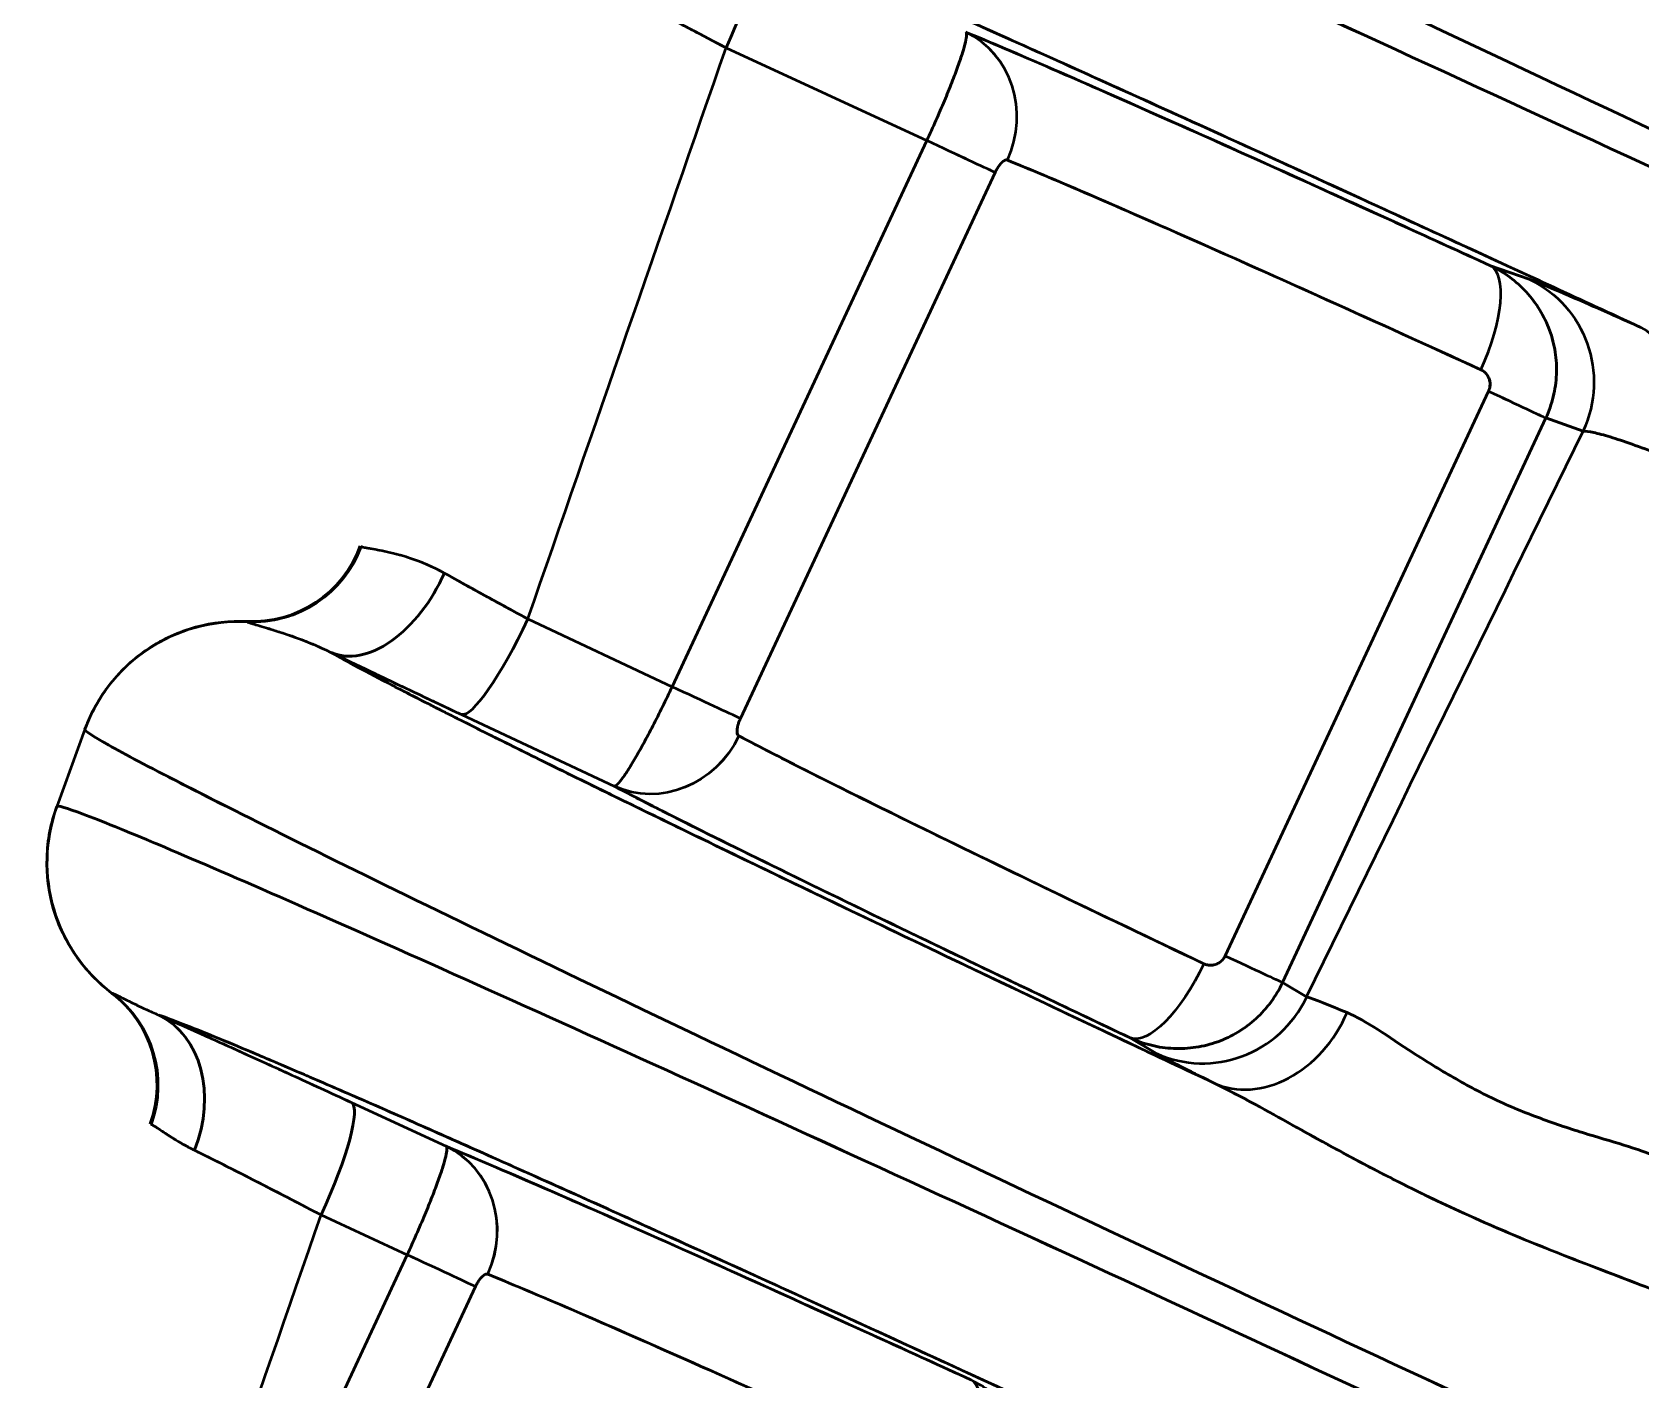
# Model space of a CAD drawing. Header units: millimetres. Extents: x -142 to 142, y -208 to 161.
# Drawn here: x -111.48 to -101.67, y -150.62 to -142.4 of the extents above; entities that cross this region are included whole.
import ezdxf

# ---------------------------------------------------------------- set-up
doc = ezdxf.new("R2010")
doc.units = ezdxf.units.MM
doc.layers.add('1', color=7, linetype='Continuous', true_color=0xffffff)

msp = doc.modelspace()

# ---------------------------------------------------------------- linework, layer by layer
at = {"layer": '1', "color": 251, "linetype": 'Continuous', "lineweight": 50}
for p, q in [((-107.2464, -142.4923, -1.2538), (-106.022, -143.0587, -1.4917)), ((-107.2464, -142.4923, 1.2538), (-106.022, -143.0587, 1.4917)), ((-106.022, -143.0587, -1.4917), (-107.5755, -146.3902, -1.4917)), ((-107.5755, -146.3902, 1.4917), (-106.022, -143.0587, 1.4917)), ((-107.1588, -146.5845, 1.8777), (-105.6053, -143.253, 1.8777)), ((-105.6053, -143.253, -1.8777), (-107.1588, -146.5845, -1.8777)), ((-102.3476, -143.9049, 7.097), (-102.5841, -143.8219, 5.6825)), ((-102.5841, -143.8219, -5.6825), (-102.3476, -143.9049, -7.097)), ((-104.2017, -148.0322, -5.1695), (-102.5955, -144.5877, -5.1695)), ((-102.5955, -144.5877, 5.1695), (-104.2017, -148.0322, 5.1695)), ((-102.2457, -144.7509, 5.6293), (-103.8519, -148.1953, 5.6293)), ((-103.8519, -148.1953, -5.6293), (-102.2457, -144.7509, -5.6293)), ((-102.0186, -144.8306, 6.9877), (-102.2457, -144.7509, 5.6293)), ((-102.2457, -144.7509, -5.6293), (-102.0186, -144.8306, -6.9877)), ((-108.4552, -145.9767, -1.3203), (-107.5755, -146.3902, -1.4917)), ((-108.4552, -145.9767, 1.3203), (-107.5755, -146.3902, 1.4917)), ((-108.8612, -146.5597, -1.9974), (-107.9296, -146.9976, -2.1789)), ((-108.8612, -146.5597, 1.9974), (-107.9296, -146.9976, 2.1789)), ((-111.1574, -146.6501), (-111.3289, -147.1215)), ((-103.8519, -148.1953, 5.6293), (-103.705, -148.2824, 6.5929)), ((-103.705, -148.2824, -6.5929), (-103.8519, -148.1953, -5.6293)), ((-104.781, -148.5332, 5.6825), (-104.6255, -148.6254, 6.7023)), ((-104.6255, -148.6254, -6.7023), (-104.781, -148.5332, -5.6825)), ((-109.5311, -148.9274, -2.0668), (-108.954, -149.1944, -2.1789)), ((-109.5311, -148.9274, 2.0668), (-108.954, -149.1944, 2.1789)), ((-109.7167, -149.6131, -1.3897), (-109.1916, -149.856, -1.4917)), ((-109.7167, -149.6131, 1.3897), (-109.1916, -149.856, 1.4917)), ((-109.1916, -149.856, -1.4917), (-110.7451, -153.1875, -1.4917)), ((-110.7451, -153.1875, 1.4917), (-109.1916, -149.856, 1.4917)), ((-108.7749, -150.0503, -1.8777), (-110.3284, -153.3818, -1.8777)), ((-110.3284, -153.3818, 1.8777), (-108.7749, -150.0503, 1.8777))]:
    msp.add_line(p, q, dxfattribs=at)
at = {"layer": '1', "color": 251, "linetype": 'Continuous', "lineweight": 50, "extrusion": (0.893816, -0.413449, -0.173647)}
for centre, end in [((-174.3512, -8.4492, -36.7275), 90.0307), ((-181.8511, -8.4532, -35.9679), 90.03069)]:
    msp.add_arc(centre, 0.7, 1.01543, end, dxfattribs=at)
at = {"layer": '1', "color": 251, "linetype": 'Continuous', "lineweight": 50, "extrusion": (0.893816, -0.413449, 0.173647)}
for centre, start in [((-174.3512, 8.4492, -36.7275), 269.9693), ((-181.8511, 8.4532, -35.9679), 269.96931)]:
    msp.add_arc(centre, 0.7, start, 358.98457, dxfattribs=at)
at = {"layer": '1', "color": 251, "linetype": 'Continuous', "lineweight": 50, "extrusion": (0.332134, -0.136903, 0.933244)}
for centre in [(-172.564, 41.4417, -13.6065), (-180.0563, 41.7591, -13.7287)]:
    msp.add_arc(centre, 0.6, 267.57432, 357.21541, dxfattribs=at)
at = {"layer": '1', "color": 251, "linetype": 'Continuous', "lineweight": 50, "extrusion": (-0.332132, 0.136907, 0.933244)}
for centre in [(172.5646, -41.4394, 13.6056), (180.0569, -41.7567, 13.7278)]:
    msp.add_arc(centre, 0.6, 87.57507, 177.21617, dxfattribs=at)
at = {"layer": '1', "color": 251, "linetype": 'Continuous', "lineweight": 50, "extrusion": (-0.422618, -0.906308, -5.3707e-15)}
for centre in [(-35.7335, -2.0826, 174.462), (-35.7335, -2.0826, 181.962)]:
    msp.add_arc(centre, 0.6, 19.96256, 80, dxfattribs=at)
at = {"layer": '1', "color": 251, "linetype": 'Continuous', "lineweight": 50, "extrusion": (0.422627, 0.906304, 2.5651e-05)}
for centre in [(35.7319, 2.0871, -174.4623), (35.7318, 2.0872, -181.9623)]:
    msp.add_arc(centre, 0.6, 199.96256, 260, dxfattribs=at)
at = {"layer": '1', "color": 251, "linetype": 'Continuous', "lineweight": 50, "extrusion": (0.848465, -0.388724, 0.359167)}
for centre in [(-174.0804, 17.2956, -29.0911), (-181.5802, 17.3137, -29.1381)]:
    msp.add_arc(centre, 0.6, 269.86166, 358.9284, dxfattribs=at)
at = {"layer": '1', "color": 251, "linetype": 'Continuous', "lineweight": 50, "extrusion": (-0.848463, 0.388728, 0.359167)}
msp.add_arc((174.0805, -17.2953, 29.0903), 0.6, 89.86176, 178.92849, dxfattribs=at)
at = {"layer": '1', "color": 251, "linetype": 'Continuous', "lineweight": 50, "extrusion": (-0.164619, 0.057799, -0.984662)}
msp.add_arc((170.3812, 49.4535, 1.5427), 0.7, 185.74092, 275.56738, dxfattribs=at)
at = {"layer": '1', "color": 251, "linetype": 'Continuous', "lineweight": 50, "extrusion": (0.164619, -0.057799, -0.984662)}
msp.add_arc((-170.3812, -49.4535, -1.5427), 0.7, 5.74092, 95.56736, dxfattribs=at)
at = {"layer": '1', "color": 251, "linetype": 'Continuous', "lineweight": 50, "extrusion": (0.721643, -0.324733, -0.611375)}
msp.add_arc((-173.918, -27.109, -21.4505), 0.7, 1.2646, 86.7276, dxfattribs=at)
at = {"layer": '1', "color": 251, "linetype": 'Continuous', "lineweight": 50, "extrusion": (0.422601, 0.906316, 6.83168e-06)}
msp.add_arc((32.0859, -5.7323, -174.3992), 0.6, 109.96256, 170, dxfattribs=at)
at = {"layer": '1', "color": 251, "linetype": 'Continuous', "lineweight": 50, "extrusion": (-0.422618, -0.906308, -1.66395e-14)}
msp.add_arc((-32.0826, 5.7335, 174.3997), 0.6, 289.96256, 350, dxfattribs=at)
at = {"layer": '1', "color": 251, "linetype": 'Continuous', "lineweight": 50, "extrusion": (0.008593, -0.017205, 0.999815)}
msp.add_arc((-163.4487, -80.7558, 1.5818), 0.7, 240.55809, 313.45346, dxfattribs=at)
at = {"layer": '1', "color": 251, "linetype": 'Continuous', "lineweight": 50, "extrusion": (0.008594, -0.017204, -0.999815)}
msp.add_arc((-163.4514, 80.7503, 1.5817), 0.7, 46.54849, 119.44384, dxfattribs=at)
at = {"layer": '1', "color": 251, "linetype": 'Continuous', "lineweight": 50, "extrusion": (0.721027, -0.347763, 0.599317)}
msp.add_arc((-178.6045, 22.4423, -27.2569), 0.7, 181.24922, 273.03279, dxfattribs=at)
at = {"layer": '1', "color": 251, "linetype": 'Continuous', "lineweight": 50, "extrusion": (0.721027, -0.347763, -0.599317)}
msp.add_arc((-178.6045, -22.4423, -27.2569), 0.7, 86.96726, 178.75092, dxfattribs=at)
at = {"layer": '1', "color": 251, "linetype": 'Continuous', "lineweight": 50, "extrusion": (-0.005992, -0.016463, -0.999847)}
msp.add_arc((-53.2965, 175.7971, 3.0803), 1, 180, 252.90776, dxfattribs=at)
at = {"layer": '1', "color": 251, "linetype": 'Continuous', "lineweight": 50, "extrusion": (0.005992, 0.016463, -0.999847)}
msp.add_arc((53.2965, -175.7971, -3.0803), 1, 360, 72.90776, dxfattribs=at)
at = {"layer": '1', "color": 251, "linetype": 'Continuous', "lineweight": 50, "extrusion": (0.891254, -0.418943, 0.173647)}
msp.add_arc((-178.2472, 8.2607, -35.276), 0.7, 181.01543, 270.0306, dxfattribs=at)
at = {"layer": '1', "color": 251, "linetype": 'Continuous', "lineweight": 50, "extrusion": (0.891254, -0.418943, -0.173647)}
msp.add_arc((-178.2472, -8.2607, -35.276), 0.7, 89.96939, 178.98457, dxfattribs=at)
at = {"layer": '1', "color": 251, "linetype": 'Continuous', "lineweight": 50, "extrusion": (0.422618, 0.906308, -5.3707e-15)}
msp.add_arc((35.7335, 2.0826, -178.138), 0.6, 199.96256, 260, dxfattribs=at)
at = {"layer": '1', "color": 251, "linetype": 'Continuous', "lineweight": 50, "extrusion": (-0.42261, -0.906312, -2.5651e-05)}
msp.add_arc((-35.7351, -2.078, 178.1377), 0.6, 19.96256, 80, dxfattribs=at)
at = {"layer": '1', "color": 251, "linetype": 'Continuous', "lineweight": 50, "extrusion": (-0.318367, 0.166425, -0.933244)}
msp.add_arc((179.6729, 26.5228, 7.8636), 0.6, 267.57507, 357.21617, dxfattribs=at)
at = {"layer": '1', "color": 251, "linetype": 'Continuous', "lineweight": 50, "extrusion": (0.318365, -0.16643, -0.933244)}
msp.add_arc((-179.6733, -26.5204, -7.8627), 0.6, 87.57432, 177.21541, dxfattribs=at)
at = {"layer": '1', "color": 251, "linetype": 'Continuous', "lineweight": 50, "extrusion": (-0.005992, -0.016463, 0.999847)}
msp.add_arc((-53.2965, -176.2987, 3.0891), 1, 179.99995, 252.90753, dxfattribs=at)
at = {"layer": '1', "color": 251, "linetype": 'Continuous', "lineweight": 50, "extrusion": (0.005992, 0.016463, 0.999847)}
msp.add_arc((53.2965, 176.2987, -3.0891), 1, 359.99995, 72.90753, dxfattribs=at)
at = {"layer": '1', "color": 251, "linetype": 'Continuous', "lineweight": 50, "extrusion": (-0.422635, -0.9063, -6.83168e-06)}
msp.add_arc((-32.0792, 5.7347, 178.2008), 0.6, 289.96256, 350, dxfattribs=at)
at = {"layer": '1', "color": 251, "linetype": 'Continuous', "lineweight": 50, "extrusion": (0.422618, 0.906308, -1.66395e-14)}
msp.add_arc((32.0826, -5.7335, -178.2003), 0.6, 109.96256, 170, dxfattribs=at)
at = {"layer": '1', "color": 251, "linetype": 'Continuous', "lineweight": 50, "extrusion": (-0.843164, 0.400091, -0.359167)}
msp.add_arc((178.5115, 16.4446, 26.8798), 0.6, 269.86176, 358.92849, dxfattribs=at)
at = {"layer": '1', "color": 251, "linetype": 'Continuous', "lineweight": 50, "extrusion": (0.843162, -0.400095, -0.359167)}
msp.add_arc((-178.5116, -16.4442, -26.879), 0.6, 89.86166, 178.92839, dxfattribs=at)
at = {"layer": '1', "color": 251, "linetype": 'Continuous', "lineweight": 50, "extrusion": (0.017262, 0.007942, -0.999819)}
msp.add_arc((-88.632, -163.3868, -3.0767), 0.7, 61.80454, 134.70021, dxfattribs=at)
at = {"layer": '1', "color": 251, "linetype": 'Continuous', "lineweight": 50, "extrusion": (0.017262, 0.007941, 0.999819)}
msp.add_arc((-88.6338, 163.3859, -3.0766), 0.7, 225.3004, 298.19607, dxfattribs=at)
at = {"layer": '1', "color": 251, "linetype": 'Continuous', "lineweight": 50, "extrusion": (0.150092, -0.088953, 0.984662)}
msp.add_arc((-180.5037, 15.2512, 4.1167), 0.7, 185.74092, 275.56728, dxfattribs=at)
at = {"layer": '1', "color": 251, "linetype": 'Continuous', "lineweight": 50, "extrusion": (-0.150092, 0.088953, 0.984662)}
msp.add_arc((180.5037, -15.2512, -4.1167), 0.7, 5.74092, 95.56726, dxfattribs=at)
at = {"layer": '1', "color": 251, "linetype": 'Continuous', "lineweight": 50, "extrusion": (0.570516, -0.250975, -0.781999)}
msp.add_arc((-181.1097, -33.347, -24.8997), 0.7, 1.60455, 87.29786, dxfattribs=at)
at = {"layer": '1', "color": 251, "linetype": 'Continuous', "lineweight": 50, "extrusion": (0.570517, -0.250975, 0.781999)}
msp.add_arc((-181.1097, 33.347, -24.8997), 0.7, 272.70213, 358.39546, dxfattribs=at)
at = {"layer": '1', "color": 251, "linetype": 'Continuous', "lineweight": 50, "extrusion": (-0.550559, 0.271931, 0.789265)}
msp.add_arc((178.8972, -26.4645, 10.9366), 0.7, 1.6286, 93.68193, dxfattribs=at)
at = {"layer": '1', "color": 251, "linetype": 'Continuous', "lineweight": 50, "extrusion": (0.55057, -0.271942, 0.789253)}
msp.add_arc((-178.8974, 26.4631, -10.9361), 0.7, 181.62871, 273.68232, dxfattribs=at)
at = {"layer": '1', "color": 251, "linetype": 'Continuous', "lineweight": 50}
for points, knots in [([(-108.5824, -139.5755), (-108.5857, -139.5846, -0.6161), (-108.4816, -139.6541, -1.848), (-107.8454, -139.9912, -4.2176), (-106.2799, -140.7672, -6.8275), (-103.4522, -142.1208, -8.9198), (-100.107, -143.6942, -9.6546), (-96.7515, -145.2454, -8.9198), (-93.897, -146.5415, -6.8274), (-92.2962, -147.2417, -4.2176), (-91.6291, -147.5126, -1.848), (-91.5089, -147.5477, -0.6161), (-91.5041, -147.5393, 0)], [0, 0, 0, 0, 0.0625, 0.125, 0.25, 0.375, 0.5, 0.625, 0.75, 0.875, 0.9375, 1, 1, 1, 1]), ([(-91.5041, -147.5393, 0), (-91.5089, -147.5477, 0.6161), (-91.6291, -147.5126, 1.848), (-92.2963, -147.2419, 4.2176), (-93.897, -146.5414, 6.8275), (-96.7515, -145.2454, 8.9198), (-100.107, -143.6942, 9.6546), (-103.4522, -142.1208, 8.9198), (-106.2799, -140.7673, 6.8274), (-107.8453, -139.9911, 4.2176), (-108.4816, -139.6541, 1.848), (-108.5857, -139.5846, 0.6161), (-108.5824, -139.5755)], [0, 0, 0, 0, 0.0625, 0.125, 0.25, 0.375, 0.5, 0.625, 0.75, 0.875, 0.9375, 1, 1, 1, 1]), ([(-91.7549, -147.9737, 0), (-91.7501, -147.9654, -0.6143), (-91.8511, -147.8973, -1.8429), (-92.4808, -147.5635, -4.2072), (-94.0376, -146.7915, -6.8127), (-96.8554, -145.4427, -8.9022), (-100.1908, -143.8738, -9.6363), (-103.5365, -142.327, -8.9023), (-106.3811, -141.0356, -6.8127), (-107.9732, -140.3394, -4.2072), (-108.6337, -140.0715, -1.8429), (-108.7507, -140.0378, -0.6143), (-108.754, -140.0469)], [0, 0, 0, 0, 0.0625, 0.125, 0.25, 0.375, 0.5, 0.625, 0.75, 0.875, 0.9375, 1, 1, 1, 1]), ([(-108.754, -140.0469), (-108.7507, -140.0378, 0.6143), (-108.6337, -140.0715, 1.8429), (-107.9731, -140.3393, 4.2072), (-106.3811, -141.0357, 6.8127), (-103.5366, -142.3272, 8.9022), (-100.1908, -143.8738, 9.6363), (-96.8553, -145.4425, 8.9023), (-94.0376, -146.7915, 6.8127), (-92.4809, -147.5636, 4.2072), (-91.8511, -147.8974, 1.8429), (-91.7501, -147.9654, 0.6143), (-91.7549, -147.9737, 0)], [0, 0, 0, 0, 0.0625, 0.125, 0.25, 0.375, 0.5, 0.625, 0.75, 0.875, 0.9375, 1, 1, 1, 1]), ([(-107.9355, -142.1353, 0.7999), (-107.8919, -142.157, 0.8597), (-107.7982, -142.2042, 0.9669), (-107.6362, -142.2874, 1.0972), (-107.4529, -142.3829, 1.1974), (-107.3184, -142.454, 1.2394), (-107.2464, -142.4923, 1.2538)], [0, 0, 0, 0, 0.252961, 0.488276, 0.729749, 1, 1, 1, 1]), ([(-109.4738, -145.534, 0.0187), (-109.4735, -145.5352, 0.0696), (-109.4667, -145.5378, 0.1715), (-109.4386, -145.543, 0.3219), (-109.3933, -145.5503, 0.468), (-109.3121, -145.566, 0.6546), (-109.1734, -145.5998, 0.8682), (-109.036, -145.657, 1.0093), (-108.9645, -145.6971, 1.0703)], [0, 0, 0, 0, 0.125, 0.25, 0.375, 0.5, 0.75, 1, 1, 1, 1]), ([(-109.4738, -145.534, -0.0187), (-109.4731, -145.5366, -0.1273), (-109.4456, -145.5422, -0.3315), (-109.3377, -145.5596, -0.6122), (-109.1785, -145.5986, -0.8623), (-109.0409, -145.6543, -1.0052), (-108.9645, -145.6971, -1.0703)], [0, 0, 0, 0, 0.271658, 0.50957, 0.741598, 1, 1, 1, 1]), ([(-108.9645, -145.6971, -1.0703), (-108.9164, -145.724, -1.1112), (-108.8149, -145.7805, -1.1847), (-108.6437, -145.8745, -1.2704), (-108.5208, -145.9413, -1.3072), (-108.4552, -145.9767, -1.3203)], [0, 0, 0, 0, 0.323528, 0.644041, 1, 1, 1, 1]), ([(-110.167, -145.9936, -0.0167), (-110.1666, -145.996, -0.1604), (-110.1438, -146.0043, -0.4476), (-110.0117, -146.0424, -1.0069), (-109.8173, -146.1028, -1.3949), (-109.6537, -146.1828, -1.6176)], [0, 0, 0, 0, 0.25, 0.5, 1, 1, 1, 1]), ([(-110.167, -145.9936, 0.0167), (-110.1666, -145.996, 0.1604), (-110.1437, -146.0044, 0.4475), (-110.0609, -146.0278, 0.7973), (-109.9632, -146.0578, 1.0662), (-109.875, -146.0879, 1.2606), (-109.7718, -146.1279, 1.4458), (-109.6942, -146.1628, 1.5618), (-109.6537, -146.1828, 1.6176)], [0, 0, 0, 0, 0.25, 0.5, 0.625, 0.75, 0.875, 1, 1, 1, 1]), ([(-111.1574, -146.6501), (-111.1604, -146.6585, -0.5732), (-111.0635, -146.7231, -1.7193), (-110.4714, -147.0364, -3.9239), (-109.0149, -147.758, -6.352), (-106.384, -149.0171, -8.2987), (-103.2717, -150.4808, -8.9823), (-100.1499, -151.9242, -8.2987), (-97.4943, -153.1302, -6.352), (-96.0051, -153.782, -3.9239), (-95.3846, -154.0342, -1.7193), (-95.2729, -154.067, -0.5732), (-95.2684, -154.0593, 0)], [0, 0, 0, 0, 0.0625, 0.125, 0.25, 0.375, 0.5, 0.625, 0.75, 0.875, 0.9375, 1, 1, 1, 1]), ([(-95.2684, -154.0593, 0), (-95.2729, -154.067, 0.5732), (-95.3846, -154.0342, 1.7193), (-96.0052, -153.7821, 3.9239), (-97.4943, -153.1301, 6.352), (-100.1499, -151.9241, 8.2987), (-103.2717, -150.4808, 8.9823), (-106.384, -149.0171, 8.2987), (-109.0149, -147.7581, 6.352), (-110.4714, -147.0362, 3.9239), (-111.0635, -146.723, 1.7193), (-111.1604, -146.6585, 0.5732), (-111.1574, -146.6501)], [0, 0, 0, 0, 0.0625, 0.125, 0.25, 0.375, 0.5, 0.625, 0.75, 0.875, 0.9375, 1, 1, 1, 1]), ([(-95.5192, -154.4937, 0), (-95.5148, -154.486, -0.5714), (-95.6088, -154.4229, -1.714), (-96.1946, -154.1127, -3.9128), (-97.6426, -153.395, -6.336), (-100.2634, -152.1408, -8.2793), (-103.3654, -150.6818, -8.962), (-106.4769, -149.2431, -8.2793), (-109.1224, -148.0419, -6.336), (-110.603, -147.3941, -3.9128), (-111.2171, -147.1446, -1.714), (-111.3259, -147.1132, -0.5714), (-111.3289, -147.1215)], [0, 0, 0, 0, 0.0625, 0.125, 0.25, 0.375, 0.5, 0.625, 0.75, 0.875, 0.9375, 1, 1, 1, 1]), ([(-111.3289, -147.1215), (-111.3259, -147.1132, 0.5714), (-111.2171, -147.1446, 1.714), (-110.6029, -147.394, 3.9128), (-109.1224, -148.0419, 6.336), (-106.477, -149.2433, 8.2793), (-103.3654, -150.6818, 8.962), (-100.2633, -152.1406, 8.2793), (-97.6426, -153.395, 6.336), (-96.1947, -154.1128, 3.9128), (-95.6088, -154.4229, 1.714), (-95.5148, -154.486, 0.5714), (-95.5192, -154.4937, 0)], [0, 0, 0, 0, 0.0625, 0.125, 0.25, 0.375, 0.5, 0.625, 0.75, 0.875, 0.9375, 1, 1, 1, 1]), ([(-101.3505, -150.17, -7.6066), (-101.4172, -150.1414, -7.66), (-101.5543, -150.0829, -7.7695), (-101.8727, -149.9611, -7.944), (-102.2931, -149.8012, -8.0906), (-102.7792, -149.5919, -8.1472), (-103.3017, -149.337, -8.1107), (-103.7304, -149.0991, -7.9702), (-104.0701, -148.9095, -7.7695), (-104.2054, -148.8411, -7.6584), (-104.2685, -148.8093, -7.6066)], [0, 0, 0, 0, 0.078289, 0.160646, 0.331951, 0.486546, 0.620547, 0.836743, 0.923808, 1, 1, 1, 1]), ([(-104.2685, -148.8093, 7.6066), (-104.2037, -148.8421, 7.66), (-104.0708, -148.9094, 7.7695), (-103.7729, -149.075, 7.944), (-103.3801, -149.2943, 8.0906), (-102.9073, -149.5322, 8.1472), (-102.3762, -149.7686, 8.1107), (-101.9184, -149.9441, 7.9702), (-101.5548, -150.0824, 7.7695), (-101.4155, -150.1421, 7.6584), (-101.3504, -150.17, 7.6066)], [0, 0, 0, 0, 0.078289, 0.160646, 0.331951, 0.486546, 0.620547, 0.836743, 0.923808, 1, 1, 1, 1]), ([(-110.7567, -149.0587, -0.019), (-110.7552, -149.0576, -0.0965), (-110.7419, -149.0649, -0.2513), (-110.6992, -149.094, -0.4389), (-110.6496, -149.1271, -0.5821), (-110.6044, -149.1553, -0.6855), (-110.5513, -149.1862, -0.7844), (-110.5106, -149.2075, -0.8469), (-110.4889, -149.2182, -0.8771)], [0, 0, 0, 0, 0.25, 0.5, 0.625, 0.75, 0.875, 1, 1, 1, 1]), ([(-110.4889, -149.2182, 0.8771), (-110.4406, -149.2418, 0.9443), (-110.3366, -149.2935, 1.065), (-110.1557, -149.3853, 1.2123), (-109.9498, -149.4913, 1.3259), (-109.7981, -149.5704, 1.3735), (-109.7167, -149.6131, 1.3897)], [0, 0, 0, 0, 0.251444, 0.486364, 0.728563, 1, 1, 1, 1])]:
    msp.add_open_spline(points, degree=3, knots=knots, dxfattribs=at)
at = {"layer": '1', "color": 251, "linetype": 'Continuous', "lineweight": 50, "extrusion": (-0.422554, -0.90617, 0.017452)}
for points in [[(-108.15, -141.3123, 1.2282), (-108.1134, -141.3242, 1.4925), (-108.0186, -141.3585, 2.0099), (-107.816, -141.4386, 2.7527), (-107.5561, -141.5461, 3.4645), (-107.2381, -141.6812, 4.1492), (-106.8649, -141.8427, 4.7992), (-106.4443, -142.0272, 5.4038), (-105.9696, -142.2376, 5.9728), (-105.4121, -142.4869, 6.5286), (-104.728, -142.7952, 7.0816), (-103.8813, -143.1799, 7.6107), (-102.8519, -143.6512, 8.0622), (-102.079, -144.0078, 8.2602), (-101.6665, -144.1989, 8.326)], [(-109.6537, -146.1828, -1.6176), (-109.6097, -146.2079, -1.856), (-109.5024, -146.2669, -2.3213), (-109.2898, -146.3788, -2.983), (-109.0247, -146.5146, -3.6192), (-108.7067, -146.6747, -4.2286), (-108.3433, -146.8551, -4.7979), (-107.9349, -147.0557, -5.3293), (-107.4625, -147.2859, -5.8413), (-106.8906, -147.5624, -6.3496), (-106.1803, -147.9032, -6.8482), (-105.3068, -148.3191, -7.2977), (-104.6324, -148.6379, -7.5214), (-104.2685, -148.8093, -7.6066)], [(-110.7069, -148.3939, 1.3007), (-110.6692, -148.4069, 1.5381), (-110.5751, -148.4419, 2.0015), (-110.3835, -148.5185, 2.6603), (-110.1428, -148.6186, 3.2916), (-109.852, -148.7425, 3.8992), (-109.5145, -148.8888, 4.475), (-109.136, -149.0549, 5.0118), (-108.7097, -149.244, 5.5192), (-108.2107, -149.4671, 6.0155), (-107.6023, -149.7413, 6.5095), (-106.8545, -150.0808, 6.9836), (-105.9495, -150.495, 7.3944), (-105.269, -150.8086, 7.583), (-104.9058, -150.9767, 7.6498)]]:
    msp.add_open_spline(points, degree=3, dxfattribs=at)
at = {"layer": '1', "color": 251, "linetype": 'Continuous', "lineweight": 50, "extrusion": (-0.422554, -0.90617, -0.017452)}
for points in [[(-101.6665, -144.1989, -8.3259), (-102.032, -144.0296, -8.2677), (-102.7167, -143.7135, -8.0993), (-103.617, -143.3007, -7.7364), (-104.3781, -142.954, -7.3114), (-105.0195, -142.6636, -6.8552), (-105.5686, -142.4168, -6.3789), (-106.054, -142.2001, -5.8766), (-106.4953, -142.0048, -5.3347), (-106.8963, -141.8291, -4.7478), (-107.2496, -141.6763, -4.1248), (-107.5526, -141.5476, -3.4706), (-107.8039, -141.4436, -2.788), (-108.0075, -141.3627, -2.0596), (-108.1104, -141.3252, -1.5141), (-108.15, -141.3123, -1.2282)], [(-104.2685, -148.8093, 7.6066), (-104.5848, -148.6604, 7.5325), (-105.1733, -148.3823, 7.3447), (-105.9346, -148.0204, 6.9835), (-106.5755, -147.7138, 6.5805), (-107.1179, -147.4526, 6.1555), (-107.588, -147.2248, 5.7112), (-108.009, -147.0194, 5.2381), (-108.3926, -146.8307, 4.7256), (-108.7369, -146.6595, 4.1742), (-109.0358, -146.5089, 3.5931), (-109.289, -146.3791, 2.9829), (-109.4971, -146.2697, 2.3399), (-109.608, -146.2089, 1.8651), (-109.6537, -146.1828, 1.6176)], [(-104.9058, -150.9767, -7.6498), (-105.2266, -150.8282, -7.5908), (-105.8278, -150.551, -7.4303), (-106.6186, -150.1886, -7.099), (-107.29, -149.8829, -6.717), (-107.8595, -149.6252, -6.3087), (-108.3499, -149.4047, -5.8826), (-108.7852, -149.2104, -5.4335), (-109.1818, -149.0348, -4.9506), (-109.5428, -148.8764, -4.4294), (-109.8633, -148.7377, -3.8761), (-110.1402, -148.6197, -3.2958), (-110.3737, -148.5225, -2.6876), (-110.5663, -148.4453, -2.0379), (-110.6667, -148.4078, -1.554), (-110.7069, -148.3939, -1.3007)]]:
    msp.add_open_spline(points, degree=3, dxfattribs=at)
at = {"layer": '1', "color": 251, "linetype": 'Continuous', "lineweight": 50}
for points in [[(-107.9355, -142.1353, -0.7999), (-107.8617, -142.172, -0.9011), (-107.6737, -142.2679, -1.0962), (-107.3993, -142.411, -1.2233), (-107.2464, -142.4923, -1.2538)], [(-105.7843, -142.3971, -2.1789), (-105.781, -142.3995, -2.1337), (-105.778, -142.4124, -2.0435), (-105.7845, -142.4549, -1.9136), (-105.8023, -142.5191, -1.7941), (-105.8306, -142.6025, -1.6894), (-105.8683, -142.7022, -1.6036), (-105.9136, -142.8144, -1.5397), (-105.9655, -142.9348, -1.5005), (-106.0029, -143.0175, -1.4917), (-106.022, -143.0587, -1.4917)], [(-106.022, -143.0587, 1.4917), (-106.0029, -143.0175, 1.4917), (-105.9655, -142.9348, 1.5005), (-105.9136, -142.8144, 1.5397), (-105.8682, -142.7022, 1.6036), (-105.8307, -142.6025, 1.6894), (-105.8025, -142.5191, 1.7941), (-105.7846, -142.4548, 1.9136), (-105.7781, -142.4124, 2.0435), (-105.781, -142.3995, 2.1337), (-105.7843, -142.3971, 2.1789)], [(-102.5841, -143.8219, -5.6825), (-102.9454, -143.6563, -5.5295), (-103.6249, -143.3468, -5.1474), (-104.5242, -142.9427, -4.3595), (-105.2833, -142.6083, -3.3428), (-105.6399, -142.4566, -2.5846), (-105.7843, -142.3971, -2.1789)], [(-105.7843, -142.3971, 2.1789), (-105.6432, -142.4553, 2.5755), (-105.2924, -142.6045, 3.3209), (-104.5739, -142.9206, 4.3049), (-103.645, -143.3377, 5.1375), (-102.9538, -143.6525, 5.5259), (-102.5841, -143.8219, 5.6825)], [(-108.4552, -145.9767, 1.3203), (-108.0523, -144.8152, 1.2981), (-107.6493, -143.6538, 1.276), (-107.2464, -142.4923, 1.2538)], [(-105.6053, -143.253, 1.8777), (-105.6008, -143.2434, 1.8777), (-105.5913, -143.2258, 1.8809), (-105.5755, -143.2031, 1.8939), (-105.5591, -143.186, 1.9145), (-105.5432, -143.1762, 1.9422), (-105.5343, -143.1758, 1.9629), (-105.5303, -143.1775, 1.9741)], [(-105.5303, -143.1775, -1.9741), (-105.5329, -143.1764, -1.9669), (-105.5383, -143.1759, -1.9534), (-105.5468, -143.1786, -1.9361), (-105.5551, -143.1837, -1.9216), (-105.5631, -143.1904, -1.9098), (-105.5704, -143.198, -1.9005), (-105.577, -143.2059, -1.8933), (-105.5831, -143.2141, -1.8878), (-105.5887, -143.2226, -1.8836), (-105.5942, -143.2316, -1.8804), (-105.5997, -143.2415, -1.8783), (-105.6034, -143.249, -1.8777), (-105.6053, -143.253, -1.8777)], [(-102.5841, -143.8219, 5.6825), (-102.5427, -143.8413, 5.6784), (-102.4639, -143.8881, 5.6703), (-102.3614, -143.9799, 5.6588), (-102.2789, -144.0901, 5.6488), (-102.219, -144.2143, 5.6406), (-102.1847, -144.3479, 5.6342), (-102.1768, -144.4857, 5.6299), (-102.1962, -144.6224, 5.6281), (-102.2264, -144.7093, 5.6286), (-102.2457, -144.7509, 5.6293)], [(-102.2457, -144.7509, -5.6293), (-102.2264, -144.7093, -5.6286), (-102.1962, -144.6224, -5.6281), (-102.1768, -144.4857, -5.6298), (-102.1847, -144.3479, -5.6341), (-102.219, -144.2143, -5.6407), (-102.2788, -144.0901, -5.649), (-102.3614, -143.9799, -5.6589), (-102.4639, -143.8881, -5.6703), (-102.5427, -143.8413, -5.6784), (-102.5841, -143.8219, -5.6825)], [(-101.6665, -144.1989, 8.326), (-101.7594, -144.1571, 8.2472), (-101.9235, -144.0838, 8.0763), (-102.1079, -144.0031, 7.8032), (-102.2541, -143.9409, 7.4914), (-102.3243, -143.9131, 7.2359), (-102.3476, -143.9049, 7.097)], [(-102.3476, -143.9049, -7.097), (-102.3201, -143.9146, -7.2611), (-102.2323, -143.9496, -7.5711), (-101.989, -144.0546, -8.0064), (-101.7826, -144.1466, -8.2276), (-101.6665, -144.1989, -8.3259)], [(-102.6423, -144.4567, 5.133), (-102.6357, -144.4597, 5.1358), (-102.624, -144.4668, 5.141), (-102.6105, -144.4794, 5.1476), (-102.6005, -144.4928, 5.1531), (-102.5935, -144.5063, 5.1576), (-102.5891, -144.5193, 5.1611), (-102.5867, -144.5313, 5.1638), (-102.5858, -144.5427, 5.1658), (-102.5862, -144.5537, 5.1674), (-102.5878, -144.5646, 5.1686), (-102.5906, -144.5758, 5.1693), (-102.5937, -144.5837, 5.1695), (-102.5955, -144.5877, 5.1695)], [(-102.5955, -144.5877, -5.1695), (-102.5941, -144.5846, -5.1695), (-102.5914, -144.578, -5.1694), (-102.5883, -144.5674, -5.1688), (-102.5863, -144.5556, -5.1676), (-102.5857, -144.5423, -5.1658), (-102.5871, -144.5284, -5.1632), (-102.5903, -144.5151, -5.16), (-102.5949, -144.5035, -5.1567), (-102.6005, -144.4932, -5.1532), (-102.6069, -144.4841, -5.1496), (-102.6141, -144.476, -5.1458), (-102.6223, -144.4687, -5.1419), (-102.6315, -144.4622, -5.1376), (-102.6385, -144.4584, -5.1346), (-102.6423, -144.4567, -5.133)], [(-103.705, -148.2824, 6.5929), (-103.1428, -147.1318, 6.7245), (-102.5807, -145.9812, 6.8561), (-102.0186, -144.8306, 6.9877)], [(-103.705, -148.2824, -6.5929), (-103.1428, -147.1318, -6.7245), (-102.5807, -145.9812, -6.8561), (-102.0186, -144.8306, -6.9877)], [(-102.0186, -144.8306, -6.9877), (-102.0033, -144.8305, -7.0657), (-101.96, -144.8365, -7.2192), (-101.8588, -144.8637, -7.4345), (-101.7239, -144.9086, -7.6272), (-101.6148, -144.9493, -7.7364), (-101.5562, -144.9721, -7.7851)], [(-101.5562, -144.9721, 7.7851), (-101.6148, -144.9493, 7.7364), (-101.7239, -144.9086, 7.6272), (-101.8588, -144.8637, 7.4345), (-101.96, -144.8365, 7.2192), (-102.0033, -144.8305, 7.0657), (-102.0186, -144.8306, 6.9877)], [(-110.167, -145.9933, 0), (-110.0928, -145.9971, 0), (-109.9435, -145.9804, 0), (-109.7379, -145.8878, 0), (-109.5727, -145.7344, 0.0001), (-109.4992, -145.6033, 0), (-109.4738, -145.5335, 0)], [(-109.4738, -145.5335, 0), (-109.4738, -145.5336, 0.0031), (-109.4739, -145.5338, 0.0092), (-109.4738, -145.5339, 0.0155), (-109.4738, -145.534, 0.0187)], [(-109.4738, -145.5335, 0), (-109.4738, -145.5336, -0.0031), (-109.4739, -145.5338, -0.0093), (-109.4738, -145.5339, -0.0155), (-109.4738, -145.534, -0.0187)], [(-108.9645, -145.6971, 1.0703), (-108.9132, -145.7258, 1.114), (-108.7812, -145.7997, 1.2124), (-108.5761, -145.9114, 1.2961), (-108.4552, -145.9767, 1.3203)], [(-110.167, -145.9933, 0), (-110.273, -145.9879, 0), (-110.4863, -146.0118, 0), (-110.7801, -146.144, 0), (-111.0161, -146.3632, -0.0002), (-111.1211, -146.5504, -0.0002), (-111.1574, -146.6501)], [(-110.167, -145.9933, 0), (-110.167, -145.9934, 0.0028), (-110.167, -145.9934, 0.0083), (-110.167, -145.9935, 0.0139), (-110.167, -145.9936, 0.0167)], [(-110.167, -145.9933, 0), (-110.167, -145.9934, -0.0028), (-110.167, -145.9934, -0.0083), (-110.167, -145.9935, -0.0139), (-110.167, -145.9936, -0.0167)], [(-109.6537, -146.1828, -1.6176), (-109.5778, -146.2194, -1.6808), (-109.4176, -146.2962, -1.7927), (-109.1703, -146.4139, -1.915), (-108.969, -146.509, -1.9764), (-108.8612, -146.5597, -1.9974)], [(-109.6537, -146.1828, 1.6176), (-109.5978, -146.2097, 1.6641), (-109.4819, -146.2654, 1.7492), (-109.3022, -146.3512, 1.852), (-109.0996, -146.4473, 1.9382), (-108.944, -146.5207, 1.9813), (-108.8612, -146.5597, 1.9974)], [(-107.5755, -146.3902, -1.4917), (-107.5948, -146.4313, -1.4917), (-107.6341, -146.5132, -1.5005), (-107.693, -146.6303, -1.5397), (-107.7497, -146.7372, -1.6036), (-107.802, -146.83, -1.6894), (-107.8477, -146.9052, -1.7941), (-107.8855, -146.9602, -1.9136), (-107.9138, -146.9925, -2.0435), (-107.9256, -146.9985, -2.1337), (-107.9296, -146.9976, -2.1789)], [(-107.9296, -146.9976, 2.1789), (-107.9256, -146.9985, 2.1337), (-107.9138, -146.9925, 2.0435), (-107.8854, -146.9602, 1.9136), (-107.8476, -146.9053, 1.7941), (-107.802, -146.83, 1.6894), (-107.7498, -146.7371, 1.6036), (-107.693, -146.6303, 1.5397), (-107.6341, -146.5132, 1.5005), (-107.5948, -146.4313, 1.4917), (-107.5755, -146.3902, 1.4917)], [(-107.1685, -146.6905, 1.9741), (-107.1709, -146.6892, 1.9669), (-107.1748, -146.6854, 1.9534), (-107.1782, -146.6772, 1.9361), (-107.1796, -146.6675, 1.9216), (-107.1796, -146.6571, 1.9098), (-107.1785, -146.6466, 1.9005), (-107.1767, -146.6364, 1.8933), (-107.1743, -146.6266, 1.8878), (-107.1715, -146.6168, 1.8836), (-107.1681, -146.6068, 1.8804), (-107.164, -146.5962, 1.8783), (-107.1606, -146.5885, 1.8777), (-107.1588, -146.5845, 1.8777)], [(-107.1588, -146.5845, -1.8777), (-107.1632, -146.5941, -1.8777), (-107.1707, -146.6127, -1.8809), (-107.1779, -146.6394, -1.8939), (-107.1805, -146.663, -1.9145), (-107.1777, -146.6815, -1.9422), (-107.1723, -146.6885, -1.9629), (-107.1685, -146.6905, -1.9741)], [(-107.9296, -146.9976, -2.1789), (-107.7955, -147.0676, -2.5717), (-107.4584, -147.2391, -3.3119), (-106.767, -147.5802, -4.286), (-105.8449, -148.0265, -5.1309), (-105.1533, -148.3566, -5.5239), (-104.781, -148.5332, -5.6825)], [(-104.781, -148.5332, 5.6825), (-105.1396, -148.3631, 5.5297), (-105.8115, -148.0424, 5.1476), (-106.6832, -147.6211, 4.3784), (-107.437, -147.25, 3.3598), (-107.7885, -147.0713, 2.5924), (-107.9296, -146.9976, 2.1789)], [(-110.9925, -148.2613, 0), (-111.0771, -148.1973, 0), (-111.2252, -148.0418, 0), (-111.3652, -147.7518, 0), (-111.4052, -147.4321, 0.0002), (-111.3652, -147.2212, 0.0002), (-111.3289, -147.1215)], [(-104.2017, -148.0322, 5.1695), (-104.2032, -148.0353, 5.1695), (-104.2065, -148.0416, 5.1694), (-104.2127, -148.0508, 5.1688), (-104.2204, -148.0599, 5.1676), (-104.2302, -148.0689, 5.1658), (-104.2417, -148.0768, 5.1632), (-104.254, -148.0829, 5.16), (-104.2658, -148.0868, 5.1567), (-104.2773, -148.0892, 5.1532), (-104.2884, -148.0901, 5.1496), (-104.2992, -148.0898, 5.1458), (-104.3101, -148.0882, 5.1419), (-104.321, -148.0853, 5.1376), (-104.3284, -148.0824, 5.1346), (-104.3321, -148.0806, 5.133)], [(-104.3321, -148.0806, -5.133), (-104.3256, -148.0837, -5.1358), (-104.3126, -148.0881, -5.141), (-104.2943, -148.0904, -5.1476), (-104.2776, -148.0894, -5.1531), (-104.2628, -148.0861, -5.1576), (-104.25, -148.0811, -5.1611), (-104.2393, -148.0752, -5.1638), (-104.23, -148.0686, -5.1658), (-104.2218, -148.0612, -5.1674), (-104.2144, -148.053, -5.1686), (-104.2077, -148.0436, -5.1693), (-104.2036, -148.0362, -5.1695), (-104.2017, -148.0322, -5.1695)], [(-110.9925, -148.2613, 0), (-110.9925, -148.2612, -0.0028), (-110.9924, -148.2611, -0.0083), (-110.9923, -148.2611, -0.0139), (-110.9923, -148.261, -0.0167)], [(-110.9925, -148.2613, 0), (-110.9925, -148.2612, 0.0028), (-110.9924, -148.2611, 0.0083), (-110.9923, -148.2611, 0.0139), (-110.9923, -148.261, 0.0167)], [(-110.9925, -148.2613, 0), (-110.9332, -148.3061, 0), (-110.8296, -148.4149, 0), (-110.7316, -148.6179, 0), (-110.7036, -148.8416, 0), (-110.7316, -148.9893, 0), (-110.757, -149.0591, 0)], [(-110.9923, -148.261, -0.0167), (-110.9918, -148.2606, -0.0599), (-110.989, -148.2607, -0.1445), (-110.981, -148.2635, -0.2621), (-110.9687, -148.2689, -0.3824), (-110.9502, -148.2779, -0.5131), (-110.9241, -148.291, -0.6546), (-110.8891, -148.3087, -0.8042), (-110.8436, -148.3314, -0.9612), (-110.785, -148.3595, -1.1265), (-110.7351, -148.3819, -1.2421), (-110.7069, -148.3939, -1.3007)], [(-110.9923, -148.261, 0.0167), (-110.9918, -148.2606, 0.0601), (-110.989, -148.2607, 0.145), (-110.9809, -148.2635, 0.2631), (-110.9685, -148.269, 0.3836), (-110.9501, -148.278, 0.5142), (-110.9239, -148.2911, 0.6557), (-110.8888, -148.3089, 0.8053), (-110.8433, -148.3315, 0.9621), (-110.7848, -148.3596, 1.1271), (-110.735, -148.3819, 1.2423), (-110.7069, -148.3939, 1.3007)], [(-103.8519, -148.1953, 5.6293), (-103.8713, -148.2368, 5.6286), (-103.9185, -148.3159, 5.6281), (-104.0108, -148.4185, 5.6298), (-104.1214, -148.5011, 5.6341), (-104.2458, -148.5606, 5.6407), (-104.3793, -148.5946, 5.649), (-104.5168, -148.6022, 5.6589), (-104.653, -148.5827, 5.6703), (-104.7396, -148.5525, 5.6784), (-104.781, -148.5332, 5.6825)], [(-104.781, -148.5332, -5.6825), (-104.7396, -148.5525, -5.6784), (-104.653, -148.5827, -5.6703), (-104.5169, -148.6022, -5.6588), (-104.3794, -148.5946, -5.6488), (-104.2458, -148.5606, -5.6406), (-104.1214, -148.5011, -5.6342), (-104.0108, -148.4185, -5.6299), (-103.9185, -148.3159, -5.6281), (-103.8713, -148.2368, -5.6286), (-103.8519, -148.1953, -5.6293)], [(-103.4585, -148.3788, -7.1898), (-103.5597, -148.336, -7.0481), (-103.661, -148.295, -6.8492), (-103.705, -148.2824, -6.5929)], [(-103.705, -148.2824, 6.5929), (-103.661, -148.295, 6.8492), (-103.5597, -148.336, 7.0481), (-103.4585, -148.3788, 7.1898)], [(-110.7069, -148.3939, -1.3007), (-110.6306, -148.4275, -1.4053), (-110.466, -148.5006, -1.5901), (-110.2046, -148.6186, -1.7979), (-109.9063, -148.7544, -1.9627), (-109.6631, -148.8663, -2.0412), (-109.5311, -148.9274, -2.0668)], [(-110.7069, -148.3939, 1.3007), (-110.6304, -148.4276, 1.4056), (-110.4654, -148.5009, 1.5906), (-110.204, -148.6188, 1.7983), (-109.906, -148.7546, 1.9629), (-109.663, -148.8664, 2.0412), (-109.5311, -148.9274, 2.0668)], [(-101.5414, -149.2728, -7.1898), (-101.597, -149.2443, -7.2704), (-101.7326, -149.1955, -7.4158), (-101.9844, -149.1249, -7.578), (-102.2602, -149.0337, -7.6777), (-102.5443, -148.9209, -7.7111), (-102.8132, -148.7757, -7.6777), (-103.0605, -148.6232, -7.578), (-103.2764, -148.4757, -7.4158), (-103.4009, -148.4031, -7.2704), (-103.4585, -148.3788, -7.1898)], [(-103.4585, -148.3788, 7.1898), (-103.4009, -148.4031, 7.2704), (-103.2764, -148.4756, 7.4158), (-103.0604, -148.6231, 7.578), (-102.8133, -148.7758, 7.6777), (-102.5443, -148.9209, 7.7111), (-102.2602, -149.0336, 7.6777), (-101.9844, -149.1249, 7.578), (-101.7326, -149.1955, 7.4158), (-101.597, -149.2443, 7.2704), (-101.5414, -149.2728, 7.1898)], [(-104.6255, -148.6254, 6.7023), (-104.6094, -148.6349, 6.8083), (-104.5615, -148.6613, 7.0166), (-104.4525, -148.7176, 7.3036), (-104.338, -148.7749, 7.507), (-104.2685, -148.8093, 7.6066)], [(-104.2685, -148.8093, -7.6066), (-104.3168, -148.7854, -7.5373), (-104.402, -148.743, -7.3965), (-104.4974, -148.6945, -7.1893), (-104.5732, -148.6549, -6.9676), (-104.6115, -148.6337, -6.7943), (-104.6255, -148.6254, -6.7023)], [(-110.757, -149.0591, 0), (-110.757, -149.059, -0.0031), (-110.7569, -149.0589, -0.0094), (-110.7568, -149.0587, -0.0158), (-110.7567, -149.0587, -0.019)], [(-110.757, -149.0591, 0), (-110.757, -149.059, 0.0031), (-110.7569, -149.0589, 0.0094), (-110.7568, -149.0587, 0.0158), (-110.7567, -149.0587, 0.019)], [(-110.7567, -149.0587, 0.019), (-110.7561, -149.0583, 0.0485), (-110.7535, -149.0588, 0.1063), (-110.746, -149.0628, 0.1865), (-110.7345, -149.07, 0.2683), (-110.7174, -149.0814, 0.3567), (-110.6932, -149.0979, 0.452), (-110.6607, -149.1197, 0.5522), (-110.6182, -149.1469, 0.6565), (-110.5631, -149.1797, 0.765), (-110.5157, -149.205, 0.8397), (-110.4889, -149.2182, 0.8771)], [(-110.4889, -149.2182, -0.8771), (-110.4068, -149.2584, -0.9914), (-110.197, -149.3641, -1.2119), (-109.8886, -149.5229, -1.3555), (-109.7167, -149.6131, -1.3897)], [(-108.954, -149.1944, -2.1789), (-108.9506, -149.1968, -2.1337), (-108.9476, -149.2097, -2.0435), (-108.9542, -149.2522, -1.9136), (-108.972, -149.3165, -1.7941), (-109.0003, -149.3998, -1.6894), (-109.0379, -149.4995, -1.6036), (-109.0833, -149.6117, -1.5397), (-109.1351, -149.7321, -1.5005), (-109.1725, -149.8148, -1.4917), (-109.1916, -149.856, -1.4917)], [(-109.1916, -149.856, 1.4917), (-109.1725, -149.8148, 1.4917), (-109.1351, -149.7321, 1.5005), (-109.0833, -149.6117, 1.5397), (-109.0378, -149.4995, 1.6036), (-109.0003, -149.3998, 1.6894), (-108.9721, -149.3164, 1.7941), (-108.9543, -149.2521, 1.9136), (-108.9477, -149.2097, 2.0435), (-108.9507, -149.1968, 2.1337), (-108.954, -149.1944, 2.1789)], [(-105.7537, -150.6192, -5.6825), (-106.1149, -150.4537, -5.5295), (-106.794, -150.1444, -5.1476), (-107.6904, -149.7415, -4.3629), (-108.4514, -149.4063, -3.3458), (-108.8091, -149.2541, -2.586), (-108.954, -149.1944, -2.1789)], [(-108.954, -149.1944, 2.1789), (-108.813, -149.2525, 2.5749), (-108.4627, -149.4015, 3.3194), (-107.7467, -149.7164, 4.3013), (-106.8169, -150.134, 5.1362), (-106.1244, -150.4494, 5.5255), (-105.7537, -150.6192, 5.6825)], [(-110.9271, -153.102, -1.4562), (-110.5237, -151.939, -1.434), (-110.1202, -150.7761, -1.4119), (-109.7167, -149.6131, -1.3897)], [(-108.7749, -150.0503, 1.8777), (-108.7704, -150.0408, 1.8777), (-108.761, -150.0231, 1.8809), (-108.7451, -150.0004, 1.8939), (-108.7288, -149.9833, 1.9145), (-108.7128, -149.9735, 1.9422), (-108.7039, -149.9731, 1.9629), (-108.6999, -149.9748, 1.9741)], [(-108.6999, -149.9748, -1.9741), (-108.7025, -149.9737, -1.9669), (-108.7079, -149.9732, -1.9534), (-108.7164, -149.9759, -1.9361), (-108.7248, -149.981, -1.9216), (-108.7327, -149.9877, -1.9098), (-108.7401, -149.9953, -1.9005), (-108.7467, -150.0032, -1.8933), (-108.7527, -150.0114, -1.8878), (-108.7584, -150.0199, -1.8836), (-108.7639, -150.0289, -1.8804), (-108.7693, -150.0388, -1.8783), (-108.7731, -150.0464, -1.8777), (-108.7749, -150.0503, -1.8777)], [(-105.7537, -150.6192, 5.6825), (-105.7124, -150.6386, 5.6784), (-105.6336, -150.6854, 5.6703), (-105.5311, -150.7772, 5.6588), (-105.4485, -150.8874, 5.6488), (-105.3887, -151.0116, 5.6406), (-105.3543, -151.1452, 5.6342), (-105.3465, -151.283, 5.6299), (-105.3658, -151.4197, 5.6281), (-105.3961, -151.5066, 5.6286), (-105.4153, -151.5482, 5.6293)]]:
    msp.add_open_spline(points, degree=3, dxfattribs=at)
at = {"layer": '1', "color": 251, "linetype": 'Continuous', "lineweight": 50, "extrusion": (-0.157351, 0.073377, -0.984813)}
msp.add_open_spline([(-108.4552, -145.9767, -1.3203), (-108.0523, -144.8152, -1.2981), (-107.6493, -143.6538, -1.276), (-107.2464, -142.4923, -1.2538)], degree=3, dxfattribs=at)
at = {"layer": '1', "color": 251, "linetype": 'Continuous', "lineweight": 50, "extrusion": (-0.422539, -0.906138, 0.019356)}
for points, knots in [([(-105.5303, -143.1775, 1.9741), (-105.4046, -143.2286, 2.3265), (-105.0863, -143.3625, 3.0056), (-104.4254, -143.6515, 3.9033), (-103.6041, -144.0187, 4.638), (-102.9709, -144.3064, 4.9939), (-102.6423, -144.4567, 5.133)], [0, 0, 0, 0, 0.246643, 0.493788, 0.74718, 1, 1, 1, 1]), ([(-107.1685, -146.6905, -1.9741), (-107.0496, -146.7534, -2.3234), (-106.7456, -146.9096, -2.997), (-106.104, -147.2279, -3.8932), (-105.2943, -147.6213, -4.6328), (-104.6619, -147.9238, -4.9924), (-104.3321, -148.0806, -5.133)], [0, 0, 0, 0, 0.244474, 0.489608, 0.74449, 1, 1, 1, 1]), ([(-108.6999, -149.9748, 1.9741), (-108.5744, -150.0258, 2.326), (-108.2567, -150.1594, 3.0041), (-107.5967, -150.448, 3.9014), (-106.7754, -150.8153, 4.637), (-106.1412, -151.1034, 4.9936), (-105.8119, -151.254, 5.133)], [0, 0, 0, 0, 0.246266, 0.493, 0.746655, 1, 1, 1, 1])]:
    msp.add_open_spline(points, degree=3, knots=knots, dxfattribs=at)
at = {"layer": '1', "color": 251, "linetype": 'Continuous', "lineweight": 50, "extrusion": (-0.422539, -0.906138, -0.019356)}
for points, knots in [([(-102.6423, -144.4567, -5.133), (-102.9635, -144.3098, -4.997), (-103.5829, -144.0284, -4.651), (-104.4024, -143.6617, -3.9284), (-105.0744, -143.3675, -3.0289), (-105.4017, -143.2297, -2.3346), (-105.5303, -143.1775, -1.9741)], [0, 0, 0, 0, 0.247167, 0.494708, 0.747725, 1, 1, 1, 1]), ([(-104.3321, -148.0806, 5.133), (-104.6496, -147.9297, 4.9977), (-105.2581, -147.6386, 4.655), (-106.0633, -147.2478, 3.9381), (-106.7244, -146.9203, 3.0395), (-107.044, -146.7564, 2.3396), (-107.1685, -146.6905, 1.9741)], [0, 0, 0, 0, 0.245969, 0.490401, 0.744218, 1, 1, 1, 1]), ([(-105.8119, -151.254, -5.133), (-106.1328, -151.1073, -4.9972), (-106.7512, -150.8263, -4.6517), (-107.5703, -150.4597, -3.9302), (-108.2431, -150.1652, -3.0308), (-108.571, -150.0272, -2.3355), (-108.6999, -149.9748, -1.9741)], [0, 0, 0, 0, 0.246921, 0.49392, 0.747102, 1, 1, 1, 1])]:
    msp.add_open_spline(points, degree=3, knots=knots, dxfattribs=at)
at = {"layer": '1', "color": 251, "linetype": 'Continuous', "lineweight": 50, "extrusion": (-0.157416, 0.0734, 0.984801)}
msp.add_open_spline([(-110.9271, -153.102, 1.4562), (-110.5237, -151.939, 1.434), (-110.1202, -150.7761, 1.4119), (-109.7167, -149.6131, 1.3897)], degree=3, dxfattribs=at)

doc.saveas('drawing.dxf')
